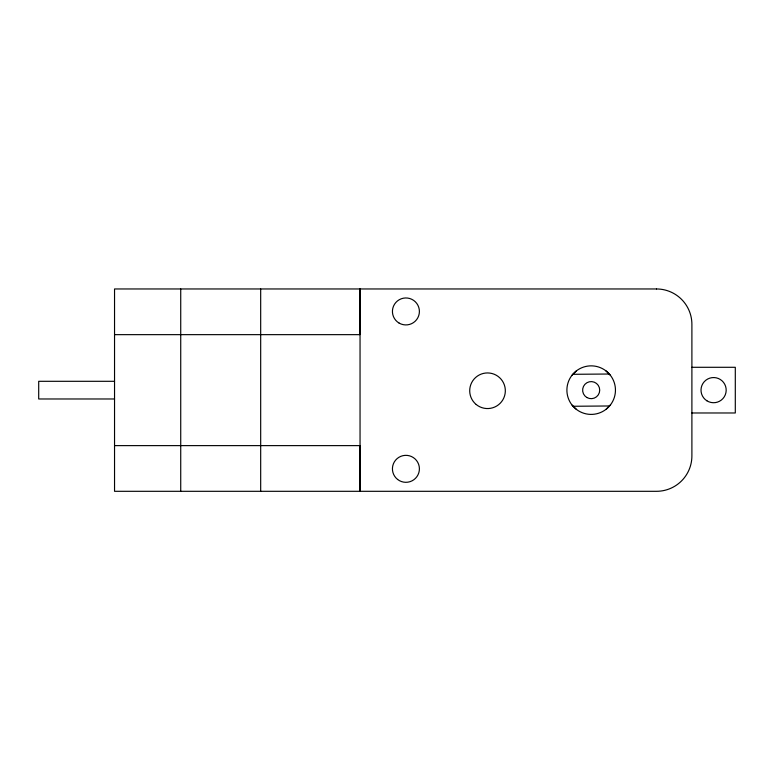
<?xml version="1.0" encoding="UTF-8"?>
<svg xmlns="http://www.w3.org/2000/svg" width="774" height="774" viewBox="0 0 774 774"><rect width="100%" height="100%" fill="white"/><g stroke="black" fill="none" stroke-linecap="round" stroke-linejoin="round"><path stroke-width="1.16" d="M360.045 288.963L360.045 491.306L359.978 445.621L114.542 445.621M571.793 375.506L576.243 370.988M606.11 409.282L610.56 404.763M572.983 374.297L609.109 374.016M573.234 406.263L609.37 405.973M114.542 334.649L359.823 334.649L359.823 288.963M691.898 367.292L735.3 367.292L735.3 412.977L691.898 412.977M114.542 381.301L38.7 381.301L38.7 398.978L114.542 398.978M605.8 370.756L610.318 375.206M572.034 405.073L576.553 409.514A24.284 24.284 0 0 0 615.272 393.115A24.284 24.284 0 0 0 581.7 367.776A24.284 24.284 0 0 0 576.553 409.514M260.683 288.963L260.683 491.306M180.729 288.963L180.729 491.306M656.497 288.963L114.542 288.963L114.542 491.306L656.497 491.306A35.41 35.41 0 0 0 691.898 455.905L691.898 324.374A35.41 35.41 0 0 0 656.497 288.963M399.094 323.077A13.487 13.487 0 0 0 419.402 311.545A13.487 13.487 0 0 0 399.249 299.722A13.487 13.487 0 0 0 399.094 323.077M397.623 479.464A13.487 13.487 0 0 0 419.276 470.689A13.487 13.487 0 0 0 400.845 456.331A13.487 13.487 0 0 0 397.623 479.464M706.904 400.797A12.587 12.587 0 0 0 726.176 390.609A12.587 12.587 0 0 0 707.717 379.008A12.587 12.587 0 0 0 706.904 400.797M476.194 404.502A17.821 17.821 0 0 0 505.093 393.676A17.821 17.821 0 0 0 481.273 374.065A17.821 17.821 0 0 0 476.194 404.502M586.905 397.536A8.543 8.543 0 0 0 599.715 390.135A8.543 8.543 0 0 0 586.905 382.733A8.543 8.543 0 0 0 586.905 397.536"/></g></svg>
